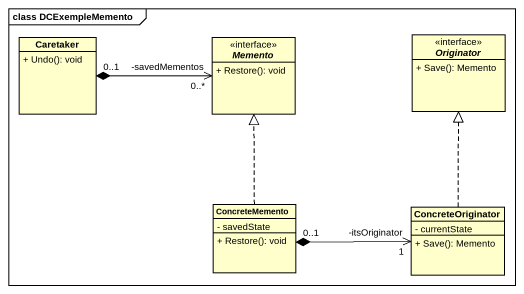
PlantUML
@startuml
mainframe class DCExempleMemento
hide circle
hide empty members
skinparam classAttributeIconSize 0
class Caretaker {
  + Undo(): void
}
interface Memento <<interface>> {
  + Restore(): void
}
interface Originator <<interface>> {
  + Save(): Memento
}
class ConcreteMemento {
  - savedState
  + Restore(): void
}
class ConcreteOriginator {
  - currentState
  + Save(): Memento
}
Memento "-savedMementos\n0..*" <-left-* "0..1" Caretaker
ConcreteMemento .up.|> Memento
ConcreteOriginator .up.|> Originator
ConcreteOriginator "-itsOriginator\n1" <-left-* "0..1" ConcreteMemento
@enduml
